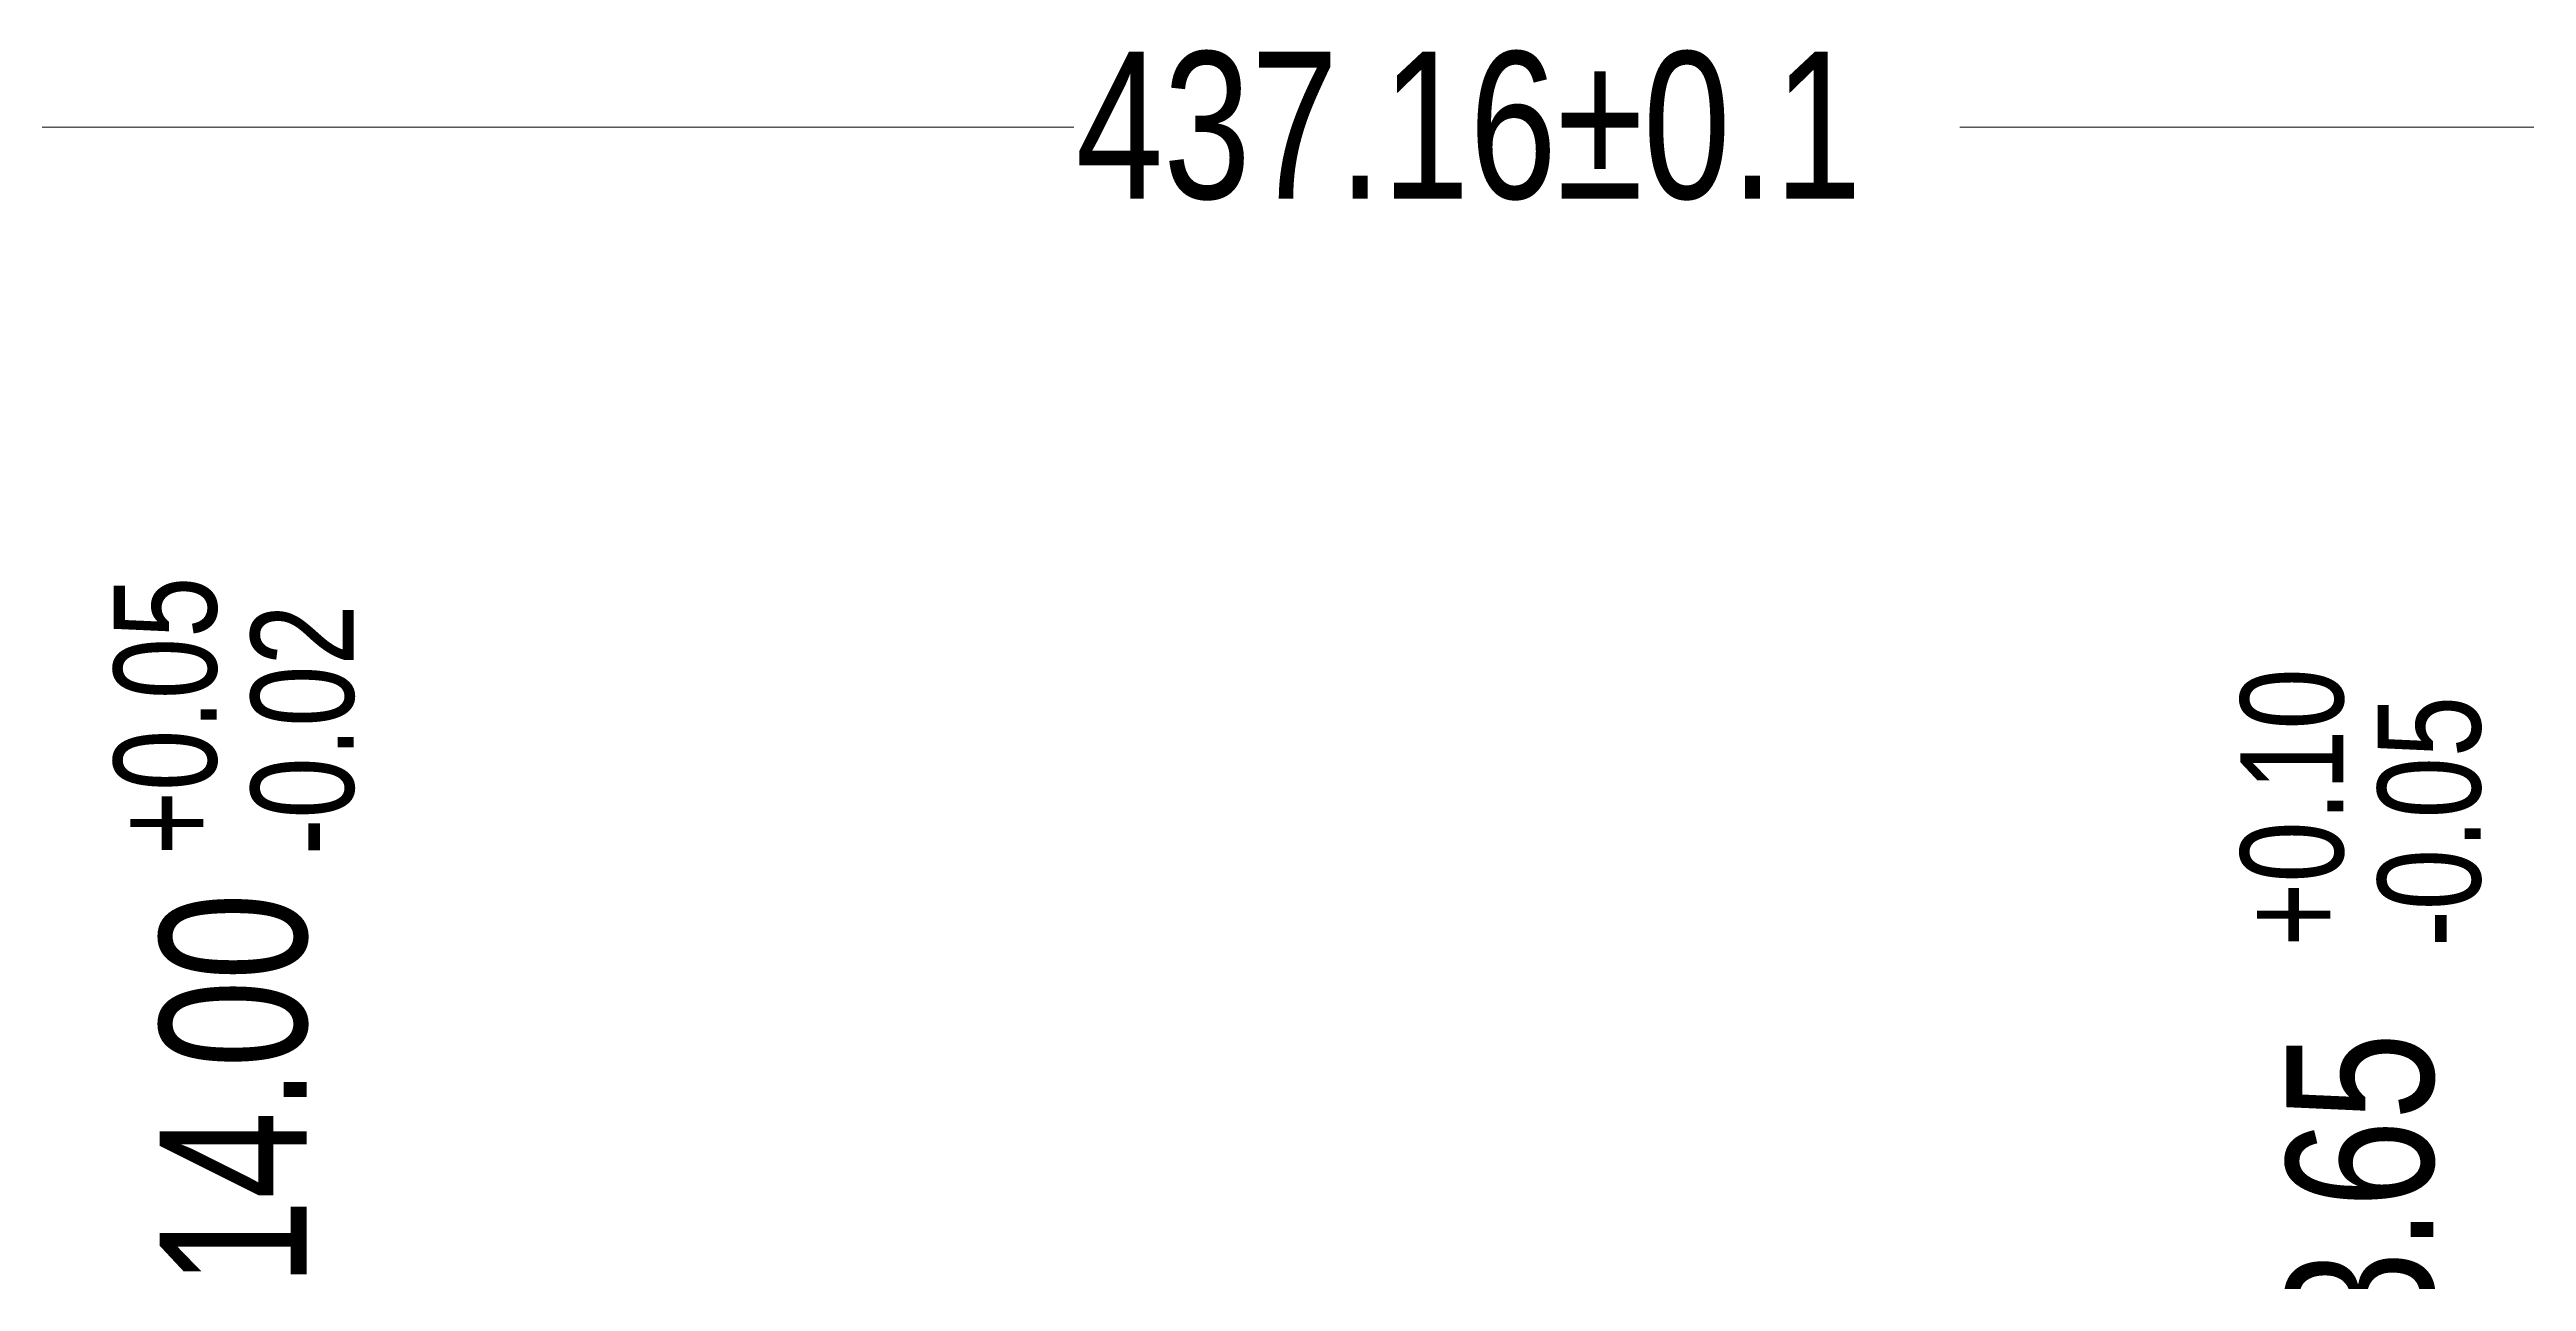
# Model space of a CAD drawing. Header units: millimetres. Extents: x 78 to 606, y -329 to -69.
# Drawn here: x 158.3 to 259.4, y -118.9 to -68.6 of the extents above; entities that cross this region are included whole.
import ezdxf

# ---------------------------------------------------------------- set-up
doc = ezdxf.new("R2010")
doc.units = ezdxf.units.MM
doc.header["$MEASUREMENT"] = 0
doc.layers.add('图层 1', color=7, linetype='Continuous', lineweight=0)

msp = doc.modelspace()

# ---------------------------------------------------------------- linework, layer by layer
at = {"layer": '图层 1', "color": 75, "lineweight": 5, "true_color": 0x6ab82d}
for p, q in [((133.44, -71.77), (200.09, -71.77)), ((561.6, -71.77), (236.27, -71.77))]:
    msp.add_line(p, q, dxfattribs=at)

# ---------------------------------------------------------------- texts
at = {"layer": '图层 1', "insert": (200.18, -74.77), "char_height": 0.2, "attachment_point": 7}
msp.add_mtext('\\C75;\\c2996330;\\FAdobe Song Std L|b0|i0|c1;\\H6.000000;\\W0.800000;437.16±0.1', dxfattribs=at)
at = {"layer": '图层 1', "char_height": 0.2, "attachment_point": 7, "rotation": 90}
for s, insert in [('\\C75;\\c2996330;\\FAdobe Song Std L|b0|i0|c1;\\H4.200000;\\W0.800000;+0.05', (165.16, -101.49)), ('\\C75;\\c2996330;\\FAdobe Song Std L|b0|i0|c1;\\H4.200000;\\W0.800000;-0.02', (170.76, -101.49)), ('\\C75;\\c2996330;\\FAdobe Song Std L|b0|i0|c1;\\H4.200000;\\W0.800000;+0.10', (251.98, -105.23)), ('\\C75;\\c2996330;\\FAdobe Song Std L|b0|i0|c1;\\H4.200000;\\W0.800000;-0.05', (257.58, -105.23)), ('\\C75;\\c2996330;\\FAdobe Song Std L|b0|i0|c1;\\H6.000000;\\W0.800000;14.00', (168.86, -119.09)), ('\\C75;\\c2996330;\\FAdobe Song Std L|b0|i0|c1;\\H6.000000;\\W0.800000;3.65', (255.68, -121.23))]:
    msp.add_mtext(s, dxfattribs=dict(at, insert=insert))

doc.saveas('drawing.dxf')
